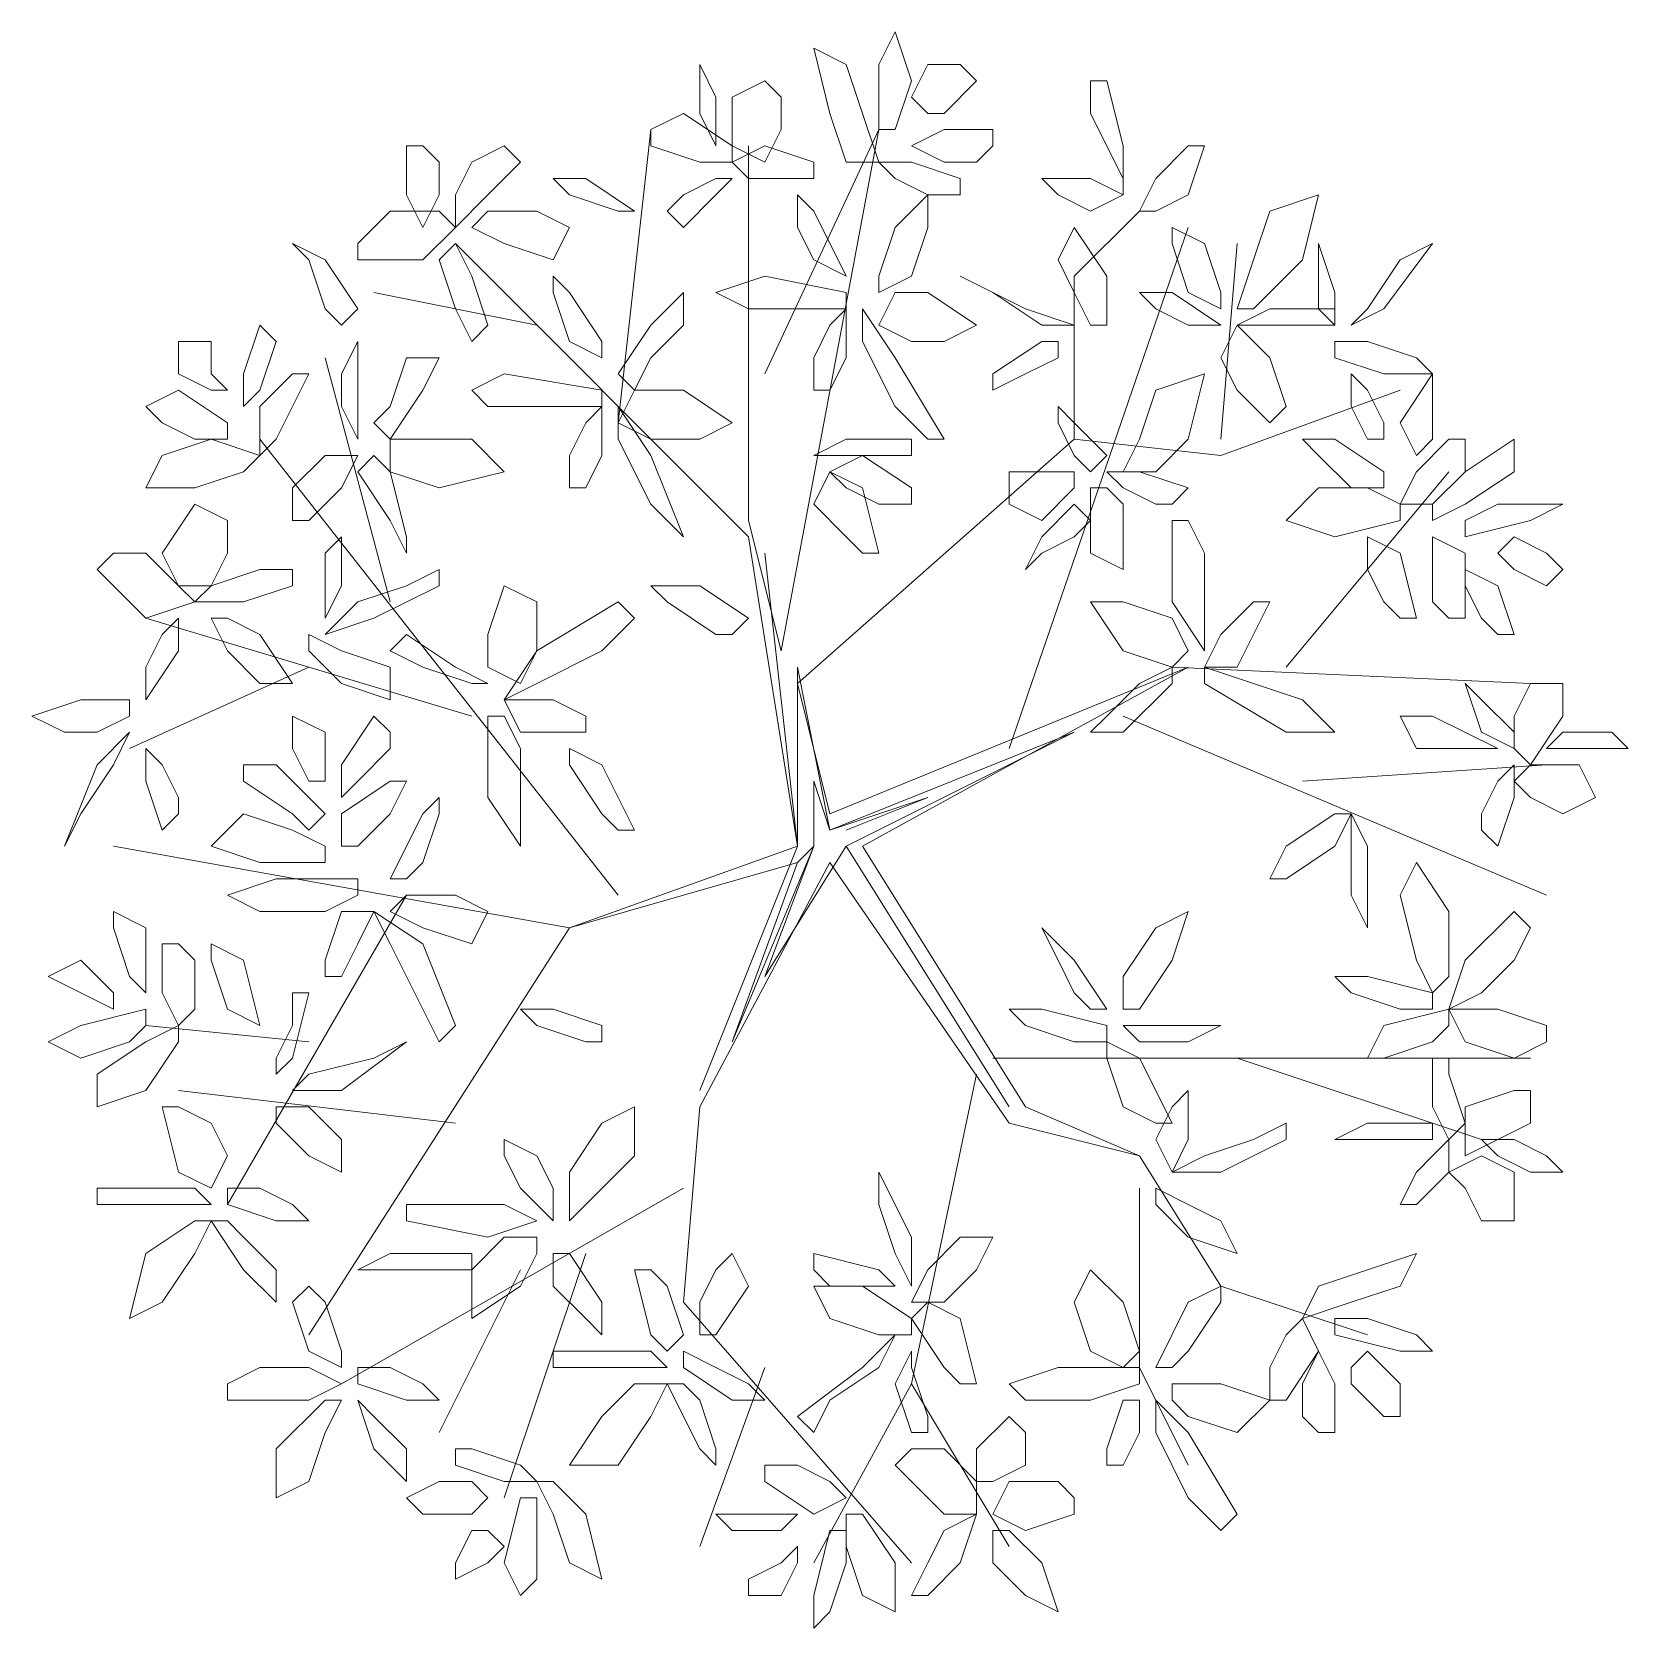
# Model space of a CAD drawing. Header units: millimetres. Extents: x 2364 to 2508, y 1551 to 1771.
# Drawn here: x 2395.103 to 2397.871, y 1617.877 to 1620.645 of the extents above; entities that cross this region are included whole.
import ezdxf

# ---------------------------------------------------------------- set-up
doc = ezdxf.new("R2010")
doc.units = ezdxf.units.MM
doc.layers.add('PDF_0', color=7, linetype='Continuous')

msp = doc.modelspace()

# ---------------------------------------------------------------- linework, layer by layer
at = {"layer": 'PDF_0', "lineweight": 9}
for points in [[(2396.5719, 1620.5316), (2396.5719, 1620.5881), (2396.6002, 1620.6446), (2396.6284, 1620.5599), (2396.6002, 1620.4752), (2396.5719, 1620.4752)], [(2396.5719, 1620.4187), (2396.5155, 1620.4187), (2396.4872, 1620.5034), (2396.459, 1620.6164), (2396.5155, 1620.5881), (2396.5437, 1620.5034)], [(2396.2895, 1620.4469), (2396.2895, 1620.4752), (2396.2895, 1620.5316), (2396.2613, 1620.5881), (2396.2613, 1620.5599), (2396.2613, 1620.5034)], [(2396.6567, 1620.5034), (2396.6284, 1620.5316), (2396.6567, 1620.5881), (2396.7131, 1620.5881), (2396.7414, 1620.5599), (2396.6849, 1620.5034)], [(2396.3743, 1620.4187), (2396.3178, 1620.4469), (2396.3178, 1620.5316), (2396.3743, 1620.5599), (2396.4025, 1620.5316), (2396.4025, 1620.4752)], [(2396.9391, 1620.5034), (2396.9955, 1620.3904), (2396.9955, 1620.3622), (2396.9955, 1620.4469), (2396.9673, 1620.5599), (2396.9391, 1620.5599)], [(2396.2613, 1620.4187), (2396.1766, 1620.4469), (2396.1766, 1620.4752), (2396.2331, 1620.5034), (2396.3178, 1620.4469), (2396.3178, 1620.4187)], [(2396.7414, 1620.4187), (2396.6849, 1620.4187), (2396.6284, 1620.4469), (2396.6849, 1620.4752), (2396.7696, 1620.4752), (2396.7696, 1620.4469)], [(2395.8095, 1620.4187), (2395.8095, 1620.3622), (2395.7812, 1620.3057), (2395.753, 1620.3622), (2395.753, 1620.4469), (2395.7812, 1620.4469)], [(2395.9224, 1620.4469), (2395.9507, 1620.4187), (2395.8942, 1620.3622), (2395.8377, 1620.3057), (2395.8377, 1620.3622), (2395.866, 1620.4187)], [(2396.4307, 1620.3904), (2396.346, 1620.3904), (2396.3178, 1620.4187), (2396.3743, 1620.4469), (2396.459, 1620.4187), (2396.459, 1620.3904)], [(2397.0238, 1620.334), (2397.052, 1620.334), (2397.1085, 1620.3622), (2397.1367, 1620.4469), (2397.1085, 1620.4469), (2397.052, 1620.3904)], [(2396.6567, 1620.3622), (2396.6002, 1620.3904), (2396.5719, 1620.4187), (2396.6284, 1620.4187), (2396.7131, 1620.3904), (2396.7131, 1620.3622)], [(2396.1201, 1620.334), (2396.1483, 1620.334), (2396.0636, 1620.3904), (2396.0072, 1620.3904), (2396.0354, 1620.3622)], [(2396.2331, 1620.3622), (2396.2895, 1620.3904), (2396.3178, 1620.3904), (2396.2895, 1620.3622), (2396.2331, 1620.3057), (2396.2048, 1620.334)], [(2396.8826, 1620.3622), (2396.8543, 1620.3904), (2396.9391, 1620.3904), (2396.9955, 1620.3622), (2396.9391, 1620.334)], [(2396.459, 1620.2492), (2396.5155, 1620.221), (2396.459, 1620.334), (2396.4307, 1620.3622), (2396.4307, 1620.3057)], [(2396.6284, 1620.221), (2396.6567, 1620.3057), (2396.6567, 1620.3622), (2396.6002, 1620.3057), (2396.5719, 1620.221), (2396.5719, 1620.1928)], [(2397.1932, 1620.1645), (2397.2215, 1620.1645), (2397.3062, 1620.2492), (2397.3344, 1620.3622), (2397.2497, 1620.334), (2397.2215, 1620.2492)], [(2395.7248, 1620.334), (2395.8095, 1620.334), (2395.8377, 1620.3057), (2395.7812, 1620.2492), (2395.6683, 1620.2492), (2395.6683, 1620.2775)], [(2395.866, 1620.3057), (2395.8942, 1620.334), (2395.9789, 1620.334), (2396.0354, 1620.3057), (2396.0072, 1620.2492), (2395.9224, 1620.2775)], [(2396.9391, 1620.1363), (2396.9673, 1620.1363), (2396.9673, 1620.221), (2396.9108, 1620.3057), (2396.8826, 1620.2492), (2396.9108, 1620.1928)], [(2397.1085, 1620.1928), (2397.0803, 1620.2775), (2397.0803, 1620.3057), (2397.1367, 1620.2775), (2397.165, 1620.1928), (2397.165, 1620.1645)], [(2395.6118, 1620.1645), (2395.5836, 1620.2492), (2395.5553, 1620.2775), (2395.6118, 1620.2492), (2395.6683, 1620.1645), (2395.64, 1620.1363)], [(2395.8377, 1620.1645), (2395.8095, 1620.2492), (2395.8377, 1620.2775), (2395.866, 1620.221), (2395.8942, 1620.1363), (2395.866, 1620.108)], [(2397.3344, 1620.2492), (2397.3344, 1620.2775), (2397.3627, 1620.1928), (2397.3627, 1620.1363), (2397.3344, 1620.1645)], [(2397.4756, 1620.2492), (2397.5321, 1620.2775), (2397.4474, 1620.1645), (2397.3909, 1620.1363), (2397.4191, 1620.1645)], [(2396.0354, 1620.108), (2396.0072, 1620.1928), (2396.0072, 1620.221), (2396.0354, 1620.1928), (2396.0919, 1620.108), (2396.0919, 1620.0798)], [(2396.459, 1620.1645), (2396.346, 1620.1645), (2396.2895, 1620.1928), (2396.3743, 1620.221), (2396.5155, 1620.1928), (2396.5155, 1620.1645)], [(2396.7696, 1620.1928), (2396.7131, 1620.221), (2396.8261, 1620.1645), (2396.9108, 1620.1363), (2396.8543, 1620.1363)], [(2396.1766, 1620.0798), (2396.2331, 1620.1363), (2396.2331, 1620.1928), (2396.1766, 1620.1363), (2396.1201, 1620.0516), (2396.1483, 1620.0233)], [(2396.5719, 1620.1363), (2396.6002, 1620.1928), (2396.6567, 1620.1928), (2396.7414, 1620.1363), (2396.6849, 1620.108), (2396.6284, 1620.108)], [(2397.1085, 1620.1363), (2397.165, 1620.1363), (2397.0803, 1620.1928), (2397.0238, 1620.1928), (2397.052, 1620.1645)], [(2396.459, 1620.0233), (2396.4872, 1620.0233), (2396.5155, 1620.0798), (2396.5155, 1620.1645), (2396.4872, 1620.1363), (2396.459, 1620.0798)], [(2396.6002, 1619.9951), (2396.5437, 1620.108), (2396.5437, 1620.1645), (2396.6002, 1620.0798), (2396.6849, 1619.9386), (2396.6567, 1619.9386)], [(2397.3344, 1620.1363), (2397.2215, 1620.1363), (2397.1932, 1620.1363), (2397.2497, 1620.1645), (2397.3627, 1620.1645), (2397.3627, 1620.1363)], [(2395.5271, 1620.108), (2395.4988, 1620.1363), (2395.4706, 1620.0516), (2395.4706, 1619.9951), (2395.4988, 1620.0233)], [(2397.1932, 1620.0233), (2397.165, 1620.0798), (2397.1932, 1620.1363), (2397.2497, 1620.0798), (2397.2779, 1619.9951), (2397.2497, 1619.9668)], [(2395.4424, 1620.0233), (2395.4141, 1620.0233), (2395.3576, 1620.0516), (2395.3576, 1620.108), (2395.4141, 1620.108), (2395.4141, 1620.0516)], [(2395.64, 1619.9951), (2395.6683, 1619.9386), (2395.6683, 1620.0516), (2395.6683, 1620.108), (2395.64, 1620.0516)], [(2396.8261, 1620.0516), (2396.8826, 1620.0798), (2396.8826, 1620.108), (2396.8543, 1620.108), (2396.7696, 1620.0516), (2396.7696, 1620.0233)], [(2397.3627, 1620.108), (2397.3627, 1620.0798), (2397.4474, 1620.0516), (2397.5321, 1620.0516), (2397.5039, 1620.0798), (2397.4191, 1620.108)], [(2395.7248, 1619.9951), (2395.753, 1620.0798), (2395.8095, 1620.0798), (2395.7812, 1620.0233), (2395.7248, 1619.9386), (2395.6965, 1619.9668)], [(2395.5553, 1619.9951), (2395.5271, 1619.9386), (2395.4988, 1619.9104), (2395.4988, 1619.9951), (2395.5553, 1620.0516), (2395.5836, 1620.0516)], [(2396.0072, 1619.9951), (2395.8942, 1619.9951), (2395.866, 1620.0233), (2395.9224, 1620.0516), (2396.0919, 1620.0233), (2396.0919, 1619.9951)], [(2396.9955, 1619.8821), (2397.052, 1619.8821), (2397.1085, 1619.9386), (2397.1367, 1620.0516), (2397.052, 1620.0233), (2397.0238, 1619.9386)], [(2397.4474, 1619.9386), (2397.4191, 1619.9386), (2397.3909, 1619.9951), (2397.3909, 1620.0516), (2397.4191, 1620.0233), (2397.4474, 1619.9668)], [(2397.5321, 1619.9951), (2397.5321, 1619.9386), (2397.5039, 1619.9104), (2397.4756, 1619.9668), (2397.5321, 1620.0516), (2397.5321, 1620.0233)], [(2395.3859, 1619.9386), (2395.3294, 1619.9668), (2395.3012, 1619.9951), (2395.3576, 1620.0233), (2395.4424, 1619.9668), (2395.4424, 1619.9386)], [(2396.1201, 1619.9668), (2396.1483, 1620.0233), (2396.2331, 1620.0233), (2396.3178, 1619.9668), (2396.2613, 1619.9386), (2396.1766, 1619.9386)], [(2396.0354, 1619.8539), (2396.0636, 1619.8539), (2396.0919, 1619.9104), (2396.0919, 1619.9951), (2396.0636, 1619.9668), (2396.0354, 1619.9104)], [(2396.1766, 1619.8256), (2396.2331, 1619.7692), (2396.1766, 1619.9104), (2396.1201, 1619.9951), (2396.1201, 1619.9386)], [(2396.9108, 1619.9668), (2396.9673, 1619.9104), (2396.9391, 1619.8821), (2396.9108, 1619.9104), (2396.8826, 1619.9668), (2396.8826, 1619.9951)], [(2395.4988, 1619.9104), (2395.4706, 1619.8821), (2395.3859, 1619.8539), (2395.3012, 1619.8539), (2395.3294, 1619.9104), (2395.4141, 1619.9386)], [(2395.7248, 1619.9386), (2395.7248, 1619.8821), (2395.8095, 1619.8539), (2395.9224, 1619.8821), (2395.866, 1619.9386), (2395.7812, 1619.9386)], [(2396.5719, 1619.9104), (2396.4872, 1619.9104), (2396.459, 1619.9104), (2396.5155, 1619.9386), (2396.6284, 1619.9386), (2396.6284, 1619.9104)], [(2397.3909, 1619.8539), (2397.3344, 1619.9104), (2397.3062, 1619.9386), (2397.3627, 1619.9386), (2397.4474, 1619.8821), (2397.4474, 1619.8539)], [(2397.5886, 1619.8821), (2397.5321, 1619.8256), (2397.4756, 1619.8256), (2397.5039, 1619.8821), (2397.5603, 1619.9386), (2397.5886, 1619.9386)], [(2397.5321, 1619.7974), (2397.5321, 1619.8256), (2397.5886, 1619.8821), (2397.6733, 1619.9386), (2397.6733, 1619.8821), (2397.5886, 1619.8256)], [(2395.5553, 1619.8539), (2395.6118, 1619.9104), (2395.6683, 1619.9104), (2395.64, 1619.8539), (2395.5836, 1619.7974), (2395.5553, 1619.7974)], [(2395.7248, 1619.7974), (2395.6683, 1619.8821), (2395.6965, 1619.9104), (2395.7248, 1619.8821), (2395.753, 1619.7692), (2395.753, 1619.7409)], [(2396.5719, 1619.8256), (2396.5155, 1619.8539), (2396.4872, 1619.8821), (2396.5437, 1619.9104), (2396.6284, 1619.8539), (2396.6284, 1619.8256)], [(2396.5155, 1619.7692), (2396.459, 1619.8256), (2396.4872, 1619.8821), (2396.5437, 1619.8539), (2396.5719, 1619.7409), (2396.5437, 1619.7409)], [(2396.9108, 1619.8821), (2396.9108, 1619.8539), (2396.8543, 1619.7974), (2396.7979, 1619.8256), (2396.7979, 1619.8821), (2396.8543, 1619.8821)], [(2397.052, 1619.8256), (2396.9955, 1619.8539), (2396.9673, 1619.8821), (2397.0238, 1619.8821), (2397.1085, 1619.8539), (2397.0803, 1619.8256)], [(2396.9955, 1619.8256), (2396.9955, 1619.7409), (2396.9955, 1619.7127), (2396.9391, 1619.7409), (2396.9391, 1619.8539), (2396.9673, 1619.8539)], [(2397.4756, 1619.8256), (2397.4756, 1619.7974), (2397.3627, 1619.7692), (2397.2779, 1619.7974), (2397.3344, 1619.8539), (2397.4191, 1619.8539)], [(2395.4424, 1619.7409), (2395.4141, 1619.6844), (2395.3576, 1619.6844), (2395.3294, 1619.7409), (2395.3859, 1619.8256), (2395.4424, 1619.7974)], [(2396.9391, 1619.7974), (2396.9108, 1619.8256), (2396.8543, 1619.7692), (2396.8261, 1619.7127), (2396.8543, 1619.7409), (2396.9108, 1619.7692)], [(2397.6451, 1619.8256), (2397.7015, 1619.8256), (2397.758, 1619.8256), (2397.7015, 1619.7974), (2397.5886, 1619.7692), (2397.5886, 1619.7974)], [(2397.1367, 1619.7409), (2397.1367, 1619.628), (2397.1367, 1619.5715), (2397.0803, 1619.6562), (2397.0803, 1619.7974), (2397.1085, 1619.7974)], [(2395.6118, 1619.7409), (2395.64, 1619.7692), (2395.64, 1619.6844), (2395.6118, 1619.628), (2395.6118, 1619.6844)], [(2397.4474, 1619.6562), (2397.4191, 1619.7127), (2397.4191, 1619.7692), (2397.4756, 1619.7409), (2397.5039, 1619.628), (2397.4756, 1619.628)], [(2397.5321, 1619.6562), (2397.5321, 1619.7409), (2397.5321, 1619.7692), (2397.5886, 1619.7409), (2397.5886, 1619.628), (2397.5603, 1619.628)], [(2397.6451, 1619.7409), (2397.6733, 1619.7692), (2397.7298, 1619.7409), (2397.758, 1619.7127), (2397.7298, 1619.6844), (2397.6733, 1619.7127)], [(2395.3012, 1619.7409), (2395.3576, 1619.6844), (2395.3859, 1619.6562), (2395.3012, 1619.628), (2395.2164, 1619.7127), (2395.2447, 1619.7409)], [(2395.5553, 1619.7127), (2395.5553, 1619.6844), (2395.4706, 1619.6562), (2395.3859, 1619.6562), (2395.4141, 1619.6844), (2395.4988, 1619.7127)], [(2395.753, 1619.6844), (2395.6683, 1619.6562), (2395.6118, 1619.5997), (2395.6965, 1619.628), (2395.8095, 1619.6844), (2395.8095, 1619.7127)], [(2397.6168, 1619.628), (2397.5886, 1619.6844), (2397.5886, 1619.7127), (2397.6451, 1619.6844), (2397.6733, 1619.5997), (2397.6451, 1619.5997)], [(2395.9507, 1619.515), (2395.8942, 1619.5432), (2395.8942, 1619.5997), (2395.9224, 1619.6844), (2395.9789, 1619.6562), (2395.9789, 1619.5715)], [(2396.2895, 1619.5997), (2396.2048, 1619.6562), (2396.1766, 1619.6844), (2396.2613, 1619.6844), (2396.346, 1619.628), (2396.3178, 1619.5997)], [(2396.0919, 1619.5715), (2395.9789, 1619.515), (2395.9224, 1619.4868), (2395.9789, 1619.5715), (2396.1201, 1619.6562), (2396.1483, 1619.628)], [(2397.1085, 1619.5715), (2397.0803, 1619.5432), (2396.9955, 1619.5715), (2396.9391, 1619.6562), (2396.9955, 1619.6562), (2397.0803, 1619.628)], [(2397.2497, 1619.6562), (2397.2215, 1619.6562), (2397.165, 1619.5997), (2397.1367, 1619.5432), (2397.1932, 1619.5432), (2397.2215, 1619.5997)], [(2395.3012, 1619.5432), (2395.3012, 1619.4868), (2395.3576, 1619.5715), (2395.3576, 1619.628), (2395.3294, 1619.5997)], [(2395.4141, 1619.628), (2395.4424, 1619.628), (2395.4988, 1619.5997), (2395.5553, 1619.515), (2395.4988, 1619.515), (2395.4424, 1619.5715)], [(2395.5836, 1619.5997), (2395.5836, 1619.5715), (2395.64, 1619.515), (2395.7248, 1619.4868), (2395.7248, 1619.5432), (2395.64, 1619.5715)], [(2395.8377, 1619.5432), (2395.753, 1619.5997), (2395.7248, 1619.5715), (2395.7812, 1619.5432), (2395.866, 1619.515), (2395.8942, 1619.515)], [(2397.0238, 1619.515), (2396.9673, 1619.4585), (2396.9391, 1619.4303), (2396.9955, 1619.4303), (2397.0803, 1619.515), (2397.0803, 1619.5432)], [(2397.2215, 1619.515), (2397.3062, 1619.4868), (2397.3627, 1619.4303), (2397.2779, 1619.4303), (2397.1367, 1619.515), (2397.1367, 1619.5432)], [(2397.6168, 1619.4868), (2397.5886, 1619.515), (2397.6168, 1619.4303), (2397.6733, 1619.402), (2397.6733, 1619.4303)], [(2397.6733, 1619.4585), (2397.7015, 1619.515), (2397.758, 1619.515), (2397.758, 1619.4585), (2397.7015, 1619.3738), (2397.6733, 1619.402)], [(2395.2729, 1619.4585), (2395.2729, 1619.4868), (2395.1882, 1619.4868), (2395.1035, 1619.4585), (2395.16, 1619.4303), (2395.2164, 1619.4303)], [(2396.0636, 1619.4303), (2396.0636, 1619.4585), (2396.0072, 1619.4868), (2395.9224, 1619.4868), (2395.9507, 1619.4303), (2396.0354, 1619.4303)], [(2395.6118, 1619.3456), (2395.5836, 1619.3456), (2395.5553, 1619.402), (2395.5553, 1619.4585), (2395.6118, 1619.4303), (2395.6118, 1619.402)], [(2395.7248, 1619.402), (2395.6683, 1619.3456), (2395.64, 1619.3173), (2395.64, 1619.3738), (2395.6965, 1619.4585), (2395.7248, 1619.4303)], [(2395.9507, 1619.402), (2395.9507, 1619.2891), (2395.9507, 1619.2326), (2395.8942, 1619.3173), (2395.8942, 1619.4585), (2395.9224, 1619.4585)], [(2397.5886, 1619.402), (2397.6451, 1619.402), (2397.5321, 1619.4585), (2397.4756, 1619.4585), (2397.5039, 1619.402)], [(2395.1882, 1619.2891), (2395.16, 1619.2326), (2395.2164, 1619.3738), (2395.2729, 1619.4303), (2395.2447, 1619.3738)], [(2397.7298, 1619.402), (2397.7862, 1619.402), (2397.871, 1619.402), (2397.8427, 1619.4303), (2397.758, 1619.4303)], [(2395.3576, 1619.3173), (2395.3294, 1619.3738), (2395.3012, 1619.402), (2395.3012, 1619.3456), (2395.3294, 1619.2608), (2395.3576, 1619.2891)], [(2396.0919, 1619.2891), (2396.0354, 1619.3738), (2396.0354, 1619.402), (2396.0919, 1619.3738), (2396.1483, 1619.2608), (2396.1201, 1619.2608)], [(2395.5553, 1619.2891), (2395.4706, 1619.3456), (2395.4706, 1619.3738), (2395.5271, 1619.3738), (2395.6118, 1619.2891), (2395.5836, 1619.2608)], [(2397.6168, 1619.2891), (2397.6451, 1619.3456), (2397.6733, 1619.3738), (2397.6733, 1619.3173), (2397.6451, 1619.2326), (2397.6168, 1619.2608)], [(2397.6733, 1619.3456), (2397.7015, 1619.3738), (2397.7862, 1619.3738), (2397.8145, 1619.3173), (2397.758, 1619.2891), (2397.7015, 1619.3173)], [(2395.7248, 1619.2891), (2395.6683, 1619.2326), (2395.64, 1619.2326), (2395.64, 1619.2891), (2395.7248, 1619.3456), (2395.753, 1619.3456)], [(2395.7812, 1619.2044), (2395.8095, 1619.2891), (2395.8095, 1619.3173), (2395.7812, 1619.2891), (2395.7248, 1619.1761), (2395.753, 1619.1761)], [(2395.6118, 1619.2326), (2395.6118, 1619.2044), (2395.4988, 1619.2044), (2395.4141, 1619.2326), (2395.4706, 1619.2891), (2395.5553, 1619.2608)], [(2397.3627, 1619.2326), (2397.2779, 1619.1761), (2397.2497, 1619.1761), (2397.2779, 1619.2326), (2397.3627, 1619.2891), (2397.3909, 1619.2891)], [(2397.4191, 1619.2326), (2397.3909, 1619.2891), (2397.3909, 1619.1479), (2397.4191, 1619.0914), (2397.4191, 1619.1479)], [(2397.5321, 1618.9785), (2397.5603, 1619.0067), (2397.5603, 1619.1197), (2397.5039, 1619.2044), (2397.4756, 1619.1479), (2397.5039, 1619.0349)], [(2395.6118, 1619.1197), (2395.4988, 1619.1197), (2395.4424, 1619.1479), (2395.5271, 1619.1761), (2395.6683, 1619.1761), (2395.6683, 1619.1479)], [(2395.7248, 1619.1197), (2395.753, 1619.1479), (2395.8377, 1619.1479), (2395.8942, 1619.1197), (2395.866, 1619.0632), (2395.7812, 1619.0914)], [(2395.3012, 1619.0914), (2395.3012, 1619.0349), (2395.3012, 1618.9785), (2395.2729, 1619.0067), (2395.2447, 1619.0914), (2395.2447, 1619.1197)], [(2395.6118, 1619.0067), (2395.64, 1619.0067), (2395.6683, 1619.0632), (2395.6965, 1619.1197), (2395.64, 1619.1197), (2395.6118, 1619.0349)], [(2395.7812, 1618.9502), (2395.7248, 1619.0632), (2395.6965, 1619.1197), (2395.7812, 1619.0632), (2395.8377, 1618.922), (2395.8095, 1618.8937)], [(2396.9955, 1618.9502), (2397.0238, 1618.9502), (2397.0803, 1619.0349), (2397.1085, 1619.1197), (2397.052, 1619.0914), (2396.9955, 1619.0067)], [(2397.6733, 1619.0349), (2397.6168, 1618.9785), (2397.5603, 1618.9502), (2397.5886, 1619.0349), (2397.6733, 1619.1197), (2397.7015, 1619.0914)], [(2396.9108, 1618.9785), (2396.8826, 1619.0349), (2396.8543, 1619.0914), (2396.9108, 1619.0349), (2396.9673, 1618.9502), (2396.9391, 1618.9502)], [(2395.3859, 1619.0349), (2395.3859, 1618.9502), (2395.3576, 1618.922), (2395.3294, 1618.9785), (2395.3294, 1619.0632), (2395.3576, 1619.0632)], [(2395.4424, 1618.9502), (2395.4988, 1618.922), (2395.4706, 1619.0349), (2395.4141, 1619.0632), (2395.4141, 1619.0349)], [(2395.2447, 1618.9785), (2395.2447, 1618.9502), (2395.1882, 1618.9785), (2395.1317, 1619.0067), (2395.1882, 1619.0349), (2395.2164, 1619.0067)], [(2397.4756, 1618.9502), (2397.3909, 1618.9785), (2397.3627, 1619.0067), (2397.4191, 1619.0067), (2397.5321, 1618.9785), (2397.5321, 1618.9502)], [(2395.5553, 1618.922), (2395.5271, 1618.8655), (2395.5271, 1618.8373), (2395.5553, 1618.8655), (2395.5836, 1618.9785), (2395.5553, 1618.9785)], [(2395.2729, 1618.8937), (2395.1882, 1618.8655), (2395.1317, 1618.8937), (2395.1882, 1618.922), (2395.3012, 1618.9502), (2395.3012, 1618.922)], [(2396.0636, 1618.8937), (2395.9789, 1618.922), (2395.9507, 1618.9502), (2396.0072, 1618.9502), (2396.0919, 1618.922), (2396.0919, 1618.8937)], [(2396.9108, 1618.8937), (2396.8261, 1618.922), (2396.7979, 1618.9502), (2396.8543, 1618.9502), (2396.9673, 1618.922), (2396.9673, 1618.8937)], [(2397.5321, 1618.8937), (2397.4474, 1618.8655), (2397.4191, 1618.8655), (2397.4474, 1618.922), (2397.5603, 1618.9502), (2397.5603, 1618.922)], [(2397.6733, 1618.8655), (2397.5886, 1618.8937), (2397.5603, 1618.9502), (2397.6451, 1618.9502), (2397.7298, 1618.922), (2397.7298, 1618.8937)], [(2395.3576, 1618.922), (2395.3576, 1618.8937), (2395.3012, 1618.809), (2395.2164, 1618.7808), (2395.2164, 1618.8373), (2395.3012, 1618.8937)], [(2397.1085, 1618.8937), (2397.165, 1618.922), (2397.052, 1618.922), (2396.9955, 1618.922), (2397.0238, 1618.8937)], [(2395.6965, 1618.8655), (2395.753, 1618.8937), (2395.64, 1618.809), (2395.5553, 1618.809), (2395.5836, 1618.8373)], [(2396.9955, 1618.7808), (2396.9673, 1618.8655), (2396.9673, 1618.8937), (2397.0238, 1618.8655), (2397.0803, 1618.7525), (2397.052, 1618.7525)], [(2397.5603, 1618.8373), (2397.5886, 1618.7525), (2397.5603, 1618.7243), (2397.5321, 1618.7808), (2397.5321, 1618.8655), (2397.5603, 1618.8655)], [(2397.0803, 1618.7808), (2397.1085, 1618.809), (2397.1085, 1618.7243), (2397.0803, 1618.6678), (2397.052, 1618.7243)], [(2397.5886, 1618.7808), (2397.6733, 1618.809), (2397.7015, 1618.809), (2397.7015, 1618.7525), (2397.5886, 1618.6961), (2397.5886, 1618.7243)], [(2395.4141, 1618.7525), (2395.4424, 1618.6961), (2395.4141, 1618.6396), (2395.3576, 1618.6678), (2395.3294, 1618.7808), (2395.3576, 1618.7808)], [(2395.5271, 1618.7808), (2395.5271, 1618.7525), (2395.5836, 1618.6961), (2395.64, 1618.6678), (2395.64, 1618.7243), (2395.5836, 1618.7808)], [(2396.0354, 1618.6678), (2396.0354, 1618.5831), (2396.1483, 1618.6961), (2396.1483, 1618.7808), (2396.0919, 1618.7525)], [(2397.2215, 1618.7243), (2397.1367, 1618.6961), (2397.0803, 1618.6678), (2397.165, 1618.6678), (2397.2779, 1618.7243), (2397.2779, 1618.7525)], [(2397.4756, 1618.7243), (2397.3909, 1618.7243), (2397.3627, 1618.7243), (2397.4191, 1618.7525), (2397.5321, 1618.7525), (2397.5321, 1618.7243)], [(2395.9224, 1618.7243), (2395.9224, 1618.6961), (2395.9507, 1618.6396), (2396.0072, 1618.5831), (2396.0072, 1618.6396), (2395.9789, 1618.6961)], [(2397.5039, 1618.6678), (2397.5321, 1618.6961), (2397.5603, 1618.7243), (2397.5603, 1618.6678), (2397.5039, 1618.6113), (2397.4756, 1618.6113)], [(2397.6168, 1618.7243), (2397.6451, 1618.6961), (2397.7015, 1618.6678), (2397.758, 1618.6678), (2397.7298, 1618.6961), (2397.6733, 1618.7243)], [(2397.5603, 1618.6678), (2397.6168, 1618.6961), (2397.6733, 1618.6678), (2397.6733, 1618.5831), (2397.6168, 1618.5831), (2397.5886, 1618.6396)], [(2396.5719, 1618.6113), (2396.5719, 1618.6678), (2396.6284, 1618.5549), (2396.6284, 1618.4701), (2396.6002, 1618.5266)], [(2395.2729, 1618.6396), (2395.3859, 1618.6396), (2395.4141, 1618.6113), (2395.3576, 1618.6113), (2395.2164, 1618.6113), (2395.2164, 1618.6396)], [(2395.4988, 1618.6396), (2395.5553, 1618.6113), (2395.5836, 1618.5831), (2395.5271, 1618.5831), (2395.4424, 1618.6113), (2395.4424, 1618.6396)], [(2397.052, 1618.6396), (2397.052, 1618.6113), (2397.1085, 1618.5549), (2397.1932, 1618.5266), (2397.165, 1618.5831), (2397.1085, 1618.6113)], [(2395.8095, 1618.6113), (2395.9224, 1618.6113), (2395.9789, 1618.5831), (2395.8942, 1618.5549), (2395.753, 1618.5831), (2395.753, 1618.6113)], [(2395.4141, 1618.5831), (2395.3859, 1618.5831), (2395.3012, 1618.5266), (2395.2729, 1618.4137), (2395.3294, 1618.4419), (2395.3859, 1618.5266)], [(2395.4706, 1618.5549), (2395.5271, 1618.4984), (2395.5271, 1618.4419), (2395.4706, 1618.4984), (2395.4141, 1618.5831), (2395.4424, 1618.5831)], [(2395.9789, 1618.5549), (2395.9789, 1618.5266), (2395.9507, 1618.4701), (2395.866, 1618.4137), (2395.866, 1618.4984), (2395.9224, 1618.5549)], [(2396.6284, 1618.4419), (2396.6849, 1618.4419), (2396.7414, 1618.4984), (2396.7696, 1618.5549), (2396.7131, 1618.5549), (2396.6567, 1618.4984)], [(2395.8095, 1618.4984), (2395.7248, 1618.4984), (2395.6683, 1618.4984), (2395.7248, 1618.5266), (2395.866, 1618.5266), (2395.866, 1618.4984)], [(2396.0072, 1618.4701), (2396.0636, 1618.4137), (2396.0919, 1618.3854), (2396.0919, 1618.4419), (2396.0354, 1618.5266), (2396.0072, 1618.5266)], [(2396.2613, 1618.4419), (2396.2895, 1618.4984), (2396.3178, 1618.5266), (2396.346, 1618.4701), (2396.2895, 1618.3854), (2396.2613, 1618.3854)], [(2396.4872, 1618.4701), (2396.5719, 1618.4701), (2396.6002, 1618.4701), (2396.5719, 1618.4984), (2396.459, 1618.5266), (2396.459, 1618.4984)], [(2397.3062, 1618.4137), (2397.3344, 1618.4701), (2397.4191, 1618.4984), (2397.5039, 1618.5266), (2397.4756, 1618.4701), (2397.3909, 1618.4419)], [(2396.2048, 1618.4701), (2396.2331, 1618.3854), (2396.2048, 1618.3572), (2396.1766, 1618.3854), (2396.1483, 1618.4984), (2396.1766, 1618.4984)], [(2396.9391, 1618.3572), (2396.9108, 1618.4419), (2396.9391, 1618.4984), (2396.9955, 1618.4419), (2397.0238, 1618.3572), (2396.9955, 1618.3289)], [(2395.6118, 1618.4419), (2395.64, 1618.3572), (2395.64, 1618.3289), (2395.5836, 1618.3572), (2395.5553, 1618.4419), (2395.5836, 1618.4701)], [(2396.6284, 1618.3854), (2396.6284, 1618.4137), (2396.5437, 1618.4701), (2396.459, 1618.4701), (2396.4872, 1618.4137), (2396.5719, 1618.3854)], [(2397.1085, 1618.3572), (2397.165, 1618.4419), (2397.165, 1618.4701), (2397.1085, 1618.4419), (2397.052, 1618.3289), (2397.0803, 1618.3289)], [(2396.6849, 1618.3289), (2396.6284, 1618.4137), (2396.6567, 1618.4419), (2396.7131, 1618.4137), (2396.7414, 1618.3007), (2396.7131, 1618.3007)], [(2397.2497, 1618.3289), (2397.2779, 1618.3854), (2397.3062, 1618.4137), (2397.3344, 1618.3572), (2397.2779, 1618.2725), (2397.2497, 1618.2725)], [(2397.4191, 1618.4137), (2397.5039, 1618.3854), (2397.5321, 1618.3572), (2397.4756, 1618.3572), (2397.3627, 1618.3854), (2397.3627, 1618.4137)], [(2396.4872, 1618.2725), (2396.5719, 1618.3289), (2396.6002, 1618.3854), (2396.5437, 1618.3289), (2396.4307, 1618.2442), (2396.459, 1618.216)], [(2396.0636, 1618.3572), (2396.1766, 1618.3572), (2396.2048, 1618.3289), (2396.1483, 1618.3289), (2396.0072, 1618.3289), (2396.0072, 1618.3572)], [(2396.2895, 1618.3289), (2396.346, 1618.3007), (2396.3743, 1618.2725), (2396.3178, 1618.2725), (2396.2331, 1618.3289), (2396.2331, 1618.3572)], [(2396.6567, 1618.2442), (2396.6284, 1618.3289), (2396.6284, 1618.3572), (2396.6002, 1618.3007), (2396.6284, 1618.216), (2396.6567, 1618.216)], [(2397.3062, 1618.2442), (2397.3062, 1618.3007), (2397.3344, 1618.3572), (2397.3627, 1618.3007), (2397.3627, 1618.216), (2397.3344, 1618.216)], [(2397.3909, 1618.3289), (2397.4191, 1618.3572), (2397.4756, 1618.3007), (2397.4756, 1618.2442), (2397.4474, 1618.2442), (2397.3909, 1618.3007)], [(2395.4988, 1618.3289), (2395.5836, 1618.3289), (2395.64, 1618.3007), (2395.5836, 1618.2725), (2395.4424, 1618.2725), (2395.4424, 1618.3007)], [(2395.7248, 1618.3289), (2395.7812, 1618.3007), (2395.8095, 1618.2725), (2395.753, 1618.2725), (2395.6683, 1618.3007), (2395.6683, 1618.3289)], [(2396.9391, 1618.2725), (2396.8261, 1618.2725), (2396.7979, 1618.3007), (2396.8826, 1618.3289), (2397.0238, 1618.3289), (2397.0238, 1618.3007)], [(2396.2048, 1618.3007), (2396.1483, 1618.3007), (2396.0919, 1618.2442), (2396.0354, 1618.1595), (2396.1201, 1618.1595), (2396.1766, 1618.2442)], [(2396.2613, 1618.2725), (2396.2895, 1618.1877), (2396.2895, 1618.1595), (2396.2613, 1618.1877), (2396.2048, 1618.3007), (2396.2331, 1618.3007)], [(2397.0803, 1618.2725), (2397.0803, 1618.3007), (2397.165, 1618.3007), (2397.2497, 1618.2725), (2397.1932, 1618.216), (2397.1085, 1618.2442)], [(2395.64, 1618.2725), (2395.6118, 1618.2725), (2395.5271, 1618.1877), (2395.5271, 1618.103), (2395.5836, 1618.1313), (2395.6118, 1618.216)], [(2395.6965, 1618.2442), (2395.6683, 1618.2725), (2395.6965, 1618.1877), (2395.753, 1618.1313), (2395.753, 1618.1877)], [(2396.9673, 1618.1595), (2396.9955, 1618.1595), (2397.0238, 1618.216), (2397.0238, 1618.2725), (2396.9955, 1618.2725), (2396.9673, 1618.1877)], [(2397.1085, 1618.103), (2397.052, 1618.216), (2397.052, 1618.2725), (2397.1085, 1618.216), (2397.1932, 1618.0748), (2397.165, 1618.0465)], [(2396.8261, 1618.1595), (2396.7696, 1618.1313), (2396.7414, 1618.1313), (2396.7414, 1618.1877), (2396.7979, 1618.2442), (2396.8261, 1618.216)], [(2395.866, 1618.1877), (2395.9507, 1618.1595), (2395.9789, 1618.1313), (2395.9224, 1618.1313), (2395.8377, 1618.1595), (2395.8377, 1618.1877)], [(2396.6849, 1618.1877), (2396.7414, 1618.1313), (2396.7414, 1618.0748), (2396.6849, 1618.0748), (2396.6002, 1618.1595), (2396.6284, 1618.1877)], [(2396.4307, 1618.1595), (2396.4872, 1618.1313), (2396.5155, 1618.103), (2396.459, 1618.0748), (2396.3743, 1618.1313), (2396.3743, 1618.1595)], [(2395.8095, 1618.1313), (2395.866, 1618.1313), (2395.8942, 1618.103), (2395.866, 1618.0748), (2395.7812, 1618.0748), (2395.753, 1618.103)], [(2395.9789, 1618.1313), (2396.0072, 1618.1313), (2396.0636, 1618.0748), (2396.0919, 1617.9618), (2396.0354, 1617.9901), (2396.0072, 1618.0748)], [(2396.9108, 1618.103), (2396.9108, 1618.0748), (2396.8261, 1618.0465), (2396.7696, 1618.0748), (2396.7979, 1618.1313), (2396.8826, 1618.1313)], [(2395.9789, 1618.0465), (2395.9789, 1617.9618), (2395.9507, 1617.9336), (2395.9224, 1617.9901), (2395.9507, 1618.103), (2395.9789, 1618.103)], [(2396.346, 1618.0748), (2396.4025, 1618.0748), (2396.4307, 1618.0748), (2396.4025, 1618.0465), (2396.3178, 1618.0465), (2396.2895, 1618.0748)], [(2396.5155, 1618.0748), (2396.5437, 1618.0748), (2396.6002, 1617.9901), (2396.6002, 1617.9053), (2396.5437, 1617.9336), (2396.5155, 1618.0183)], [(2396.6567, 1617.9901), (2396.6849, 1618.0465), (2396.7414, 1618.0748), (2396.7131, 1617.9901), (2396.6567, 1617.9336), (2396.6284, 1617.9336)], [(2395.8942, 1618.0465), (2395.9224, 1618.0183), (2395.8942, 1617.9901), (2395.8377, 1617.9618), (2395.8377, 1617.9901), (2395.866, 1618.0465)], [(2396.5155, 1617.9901), (2396.4872, 1617.9053), (2396.459, 1617.8771), (2396.459, 1617.9336), (2396.4872, 1618.0465), (2396.5155, 1618.0465)], [(2396.7696, 1618.0465), (2396.7979, 1618.0465), (2396.8543, 1617.9901), (2396.8826, 1617.9053), (2396.8261, 1617.9336), (2396.7696, 1617.9901)], [(2396.4307, 1618.0183), (2396.4307, 1617.9901), (2396.4025, 1617.9336), (2396.346, 1617.9336), (2396.346, 1617.9618), (2396.4025, 1617.9901)]]:
    msp.add_lwpolyline(points, close=True, dxfattribs=at)
for points in [[(2396.1201, 1619.9668), (2396.1766, 1620.4752)], [(2396.3743, 1620.0516), (2396.5719, 1620.4752), (2396.4025, 1619.5715), (2396.346, 1619.7974), (2396.346, 1620.4469)], [(2397.0238, 1620.334), (2396.9108, 1620.221), (2396.9108, 1619.9386), (2397.165, 1619.9104), (2397.4756, 1620.0233)], [(2396.7979, 1619.402), (2397.1085, 1620.3057)], [(2396.2613, 1618.809), (2396.4307, 1619.2326), (2396.346, 1619.7692), (2395.8377, 1620.2775)], [(2397.165, 1619.9386), (2397.1932, 1620.2775)], [(2395.9789, 1620.1363), (2395.6965, 1620.1928)], [(2395.7248, 1619.6562), (2395.6118, 1620.0798)], [(2396.1201, 1619.1479), (2395.4988, 1619.9386)], [(2396.9108, 1619.9386), (2396.4307, 1619.515), (2396.4872, 1619.2891), (2397.1085, 1619.5432), (2396.5437, 1619.2326), (2396.8261, 1618.7808), (2397.0238, 1618.6961)], [(2397.2779, 1619.5432), (2397.5603, 1619.8821)], [(2396.3743, 1619.7409), (2396.4307, 1619.2326), (2396.4307, 1619.5432), (2396.4872, 1619.2608), (2396.9108, 1619.4303), (2396.5155, 1619.2326), (2396.3743, 1619.0067), (2396.459, 1619.2326), (2396.3178, 1618.8937), (2396.4307, 1619.2044), (2396.459, 1619.2326), (2396.459, 1619.3456), (2396.4872, 1619.2608), (2396.6567, 1619.3173), (2396.5155, 1619.2608)], [(2395.866, 1619.4585), (2395.3012, 1619.628)], [(2395.5836, 1619.5432), (2395.2729, 1619.402)], [(2397.0803, 1619.5432), (2397.7015, 1619.515)], [(2396.9955, 1619.4585), (2397.7298, 1619.1479)], [(2397.3062, 1619.3456), (2397.7298, 1619.3738)], [(2395.2447, 1619.2326), (2396.0354, 1619.0914), (2395.5836, 1618.3854)], [(2396.4307, 1619.2044), (2396.0354, 1619.0914), (2396.4307, 1619.2326)], [(2396.5155, 1619.2326), (2396.7979, 1618.7808), (2396.5155, 1619.2326)], [(2397.4191, 1618.3854), (2397.165, 1618.4701), (2397.0238, 1618.6961), (2396.7979, 1618.7525), (2396.4872, 1619.2044), (2396.2613, 1618.7808), (2396.2331, 1618.4419), (2396.6284, 1617.9901)], [(2395.753, 1619.1479), (2395.4424, 1618.6113)], [(2395.5836, 1618.8937), (2395.3012, 1618.922)], [(2396.7696, 1618.8655), (2397.7015, 1618.8655)], [(2397.1932, 1618.8655), (2397.6168, 1618.7243)], [(2396.7414, 1618.8373), (2396.6284, 1618.3007)], [(2395.8377, 1618.7525), (2395.3576, 1618.809)], [(2396.2331, 1618.6396), (2395.64, 1618.3007)], [(2397.0238, 1618.6396), (2397.0238, 1618.3289), (2397.1085, 1618.1595)], [(2396.0636, 1618.5266), (2395.9224, 1618.103)], [(2395.9507, 1618.4984), (2395.8095, 1618.216)], [(2396.3743, 1618.3289), (2396.2613, 1618.0183)], [(2396.7979, 1618.0183), (2396.6284, 1618.3007), (2396.459, 1617.9901)]]:
    msp.add_lwpolyline(points, dxfattribs=at)

doc.saveas('drawing.dxf')
